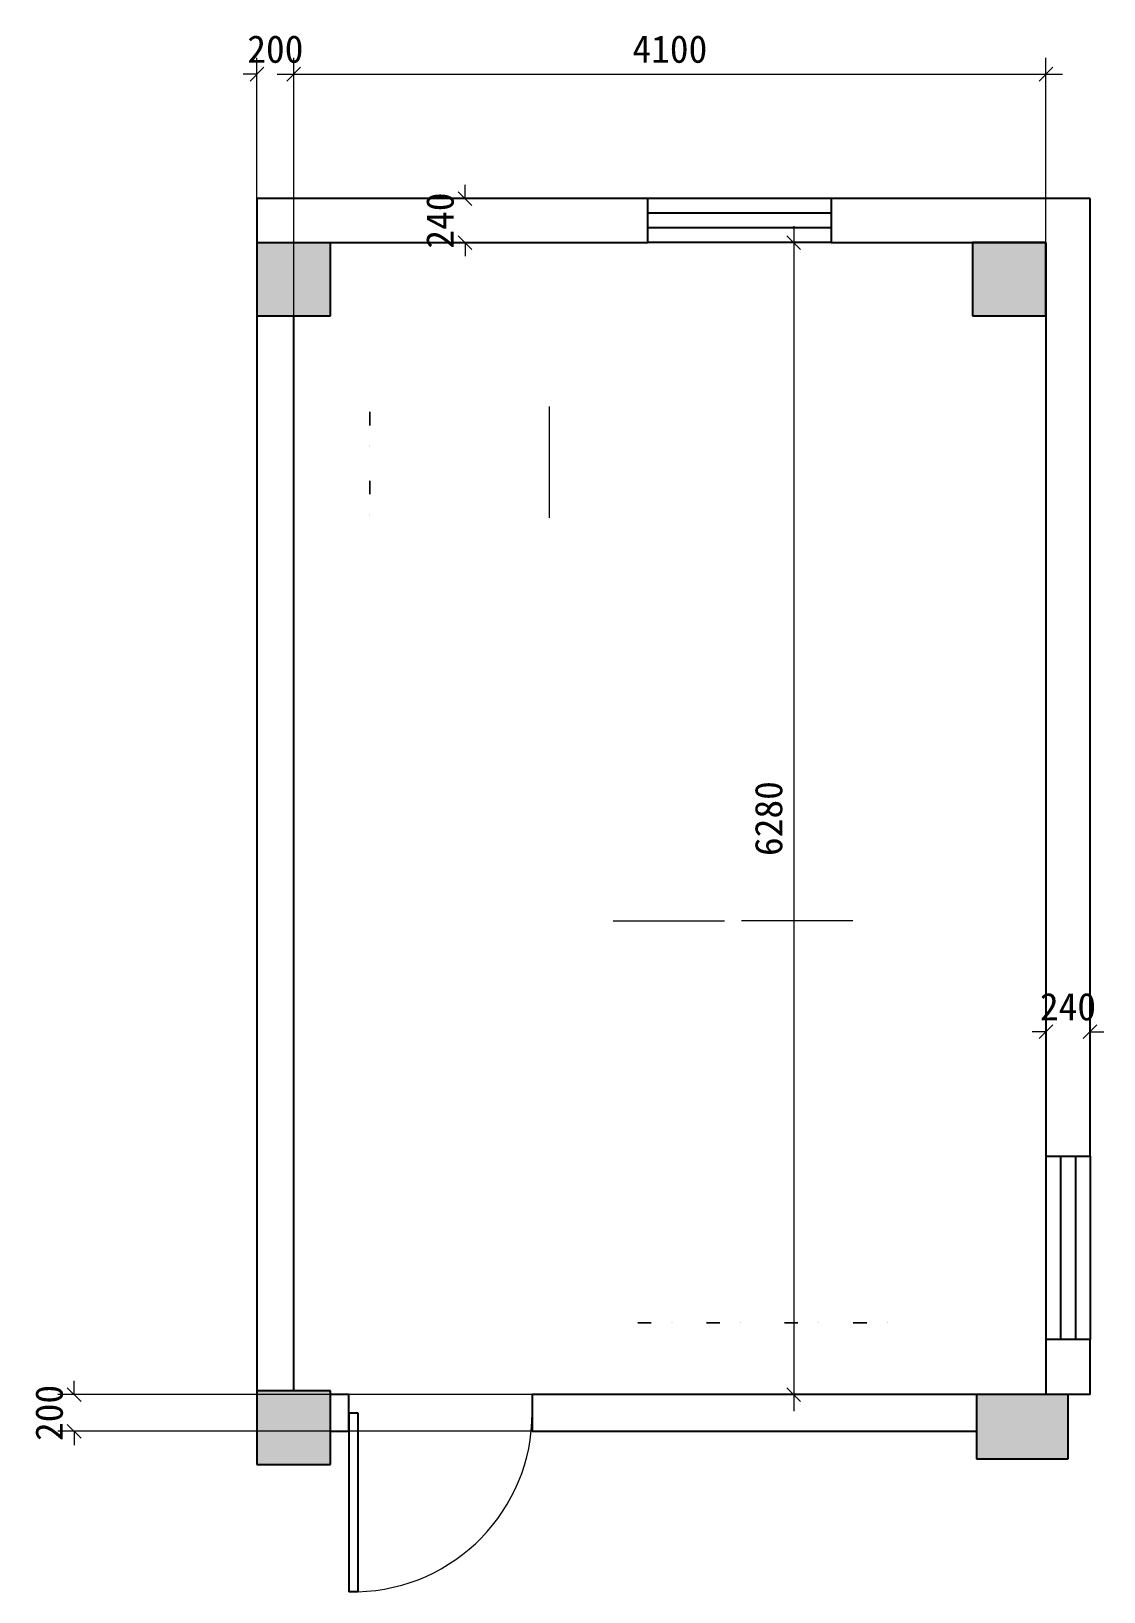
# Model space of a CAD drawing. Header units: millimetres. Extents: x 31518 to 88853, y -87450 to 166285.
# Drawn here: x 74470 to 80316, y -87450 to -78942 of the extents above; entities that cross this region are included whole.
import ezdxf

# ---------------------------------------------------------------- set-up
doc = ezdxf.new("R2010")
doc.units = ezdxf.units.MM
for name, color, linetype in [('J-建筑墙体', 4, 'Continuous'), ('J-建筑柱子', 4, 'Continuous'), ('J-建筑窗体', 3, 'Continuous')]:
    doc.layers.add(name, color=color, linetype=linetype)
doc.styles.add('ROMANS', font='SIMHEI_0.TTF')
doc.styles.get("Standard").update_dxf_attribs({"font": 'SimSun.ttf'})
doc.dimstyles.new('60', dxfattribs={"dimscale": 60, "dimtxt": 2.5, "dimasz": 1.25, "dimexe": 1.5, "dimexo": 0, "dimgap": 1, "dimtad": 1, "dimdec": 0, "dimzin": 0, "dimdsep": 46, "dimtxsty": 'ROMANS', "dimblk": 'OBLIQUE', "dimcen": 0, "dimdle": 1.5, "dimclrd": 105, "dimclre": 105, "dimclrt": 112, "dimadec": 0, "dimazin": 0, "dimtfac": 1, "dimtdec": 0, "dimtix": 1, "dimtofl": 0, "dimtmove": 2, "dimatfit": 2, "dimldrblk": 'DOT', "dimfxl": 1.5, "dimtolj": 1, "dimtzin": 0, "dimlwd": 13, "dimlwe": 13, "dimarcsym": 0})

# ---------------------------------------------------------------- blocks, each defined once
blk = doc.blocks.new('900-12电脑桌')
at = {"color": 0, "lineweight": 0, "extrusion": (0, 0, -1)}
blk.add_lwpolyline([(-776.8, 629.3), (-776.8, 1149.3)], dxfattribs=at)
blk = doc.blocks.new('70108')
at = {"color": 0, "linetype": 'ByBlock', "lineweight": 0, "extrusion": (0, -1, 0)}
for p, q in [((1039.3, 636.2, 944.5), (1039.3, 636.2, 939)), ((1041.8, 636.2, 944.5), (1041.8, 636.2, 939)), ((1189, 636.2, 1260), (1153.4, 636.2, 1153)), ((1153.4, 636.2, 1486.6), (1189, 636.2, 1593.6)), ((1216.7, 636.2, 1280), (1163.6, 636.2, 1120.4)), ((1163.6, 636.2, 1454), (1216.7, 636.2, 1613.6)), ((1226.9, 636.2, 1247.4), (1191.3, 636.2, 1140.4)), ((1191.3, 636.2, 1474), (1226.9, 636.2, 1581)), ((1414.3, 636.2, 944.5), (1414.3, 636.2, 939)), ((1416.8, 636.2, 944.5), (1416.8, 636.2, 939)), ((1528.4, 636.2, 1486.6), (1564, 636.2, 1593.6)), ((1564, 636.2, 1260), (1528.4, 636.2, 1153)), ((1538.6, 636.2, 1454), (1591.7, 636.2, 1613.6)), ((1591.7, 636.2, 1280), (1538.6, 636.2, 1120.4)), ((1566.3, 636.2, 1474), (1601.9, 636.2, 1581)), ((1601.9, 636.2, 1247.4), (1566.3, 636.2, 1140.4))]:
    blk.add_line(p, q, dxfattribs=at)
blk = doc.blocks.new('_Oblique')
at = {"color": 0, "linetype": 'ByBlock', "lineweight": -2}
blk.add_line((-0.5, -0.5), (0.5, 0.5), dxfattribs=at)
blk = doc.blocks.new('*D124')
at = {"color": 105, "lineweight": 13, "transparency": 16777216}
for p, q in [((75700.6, -86754.8), (75700.6, -79086.6)), ((75900.6, -86354.8), (75900.6, -79086.6)), ((75700.6, -79176.6), (75625.6, -79176.6)), ((75900.6, -79176.6), (75975.6, -79176.6))]:
    blk.add_line(p, q, dxfattribs=at)
at = {"layer": 'Defpoints', "color": 0, "transparency": 16777216}
for p in [(75700.6, -79176.6), (75900.6, -86354.8, 744.3), (75700.6, -86754.8, 744.3)]:
    blk.add_point(p, dxfattribs=at)
at = {"color": 105, "lineweight": 13, "transparency": 16777216, "xscale": 75, "yscale": 75, "zscale": 75}
blk.add_blockref('_Oblique', (75700.6, -79176.6), dxfattribs=at)
at = {"color": 105, "lineweight": 13, "transparency": 16777216, "xscale": 75, "yscale": 75, "zscale": 75, "rotation": 180}
blk.add_blockref('_Oblique', (75900.6, -79176.6), dxfattribs=at)
at = {"color": 112, "transparency": 16777216, "insert": (75800.6, -79040.7), "char_height": 150, "attachment_point": 5, "style": 'ROMANS'}
blk.add_mtext('\\A1;200', dxfattribs=at)
blk = doc.blocks.new('_Dot')
at = {"color": 0, "linetype": 'ByBlock', "lineweight": -2}
blk.add_line((-0.5, 0), (-1, 0), dxfattribs=at)
at = {"color": 0, "linetype": 'ByBlock', "const_width": 0.5}
blk.add_lwpolyline([(-0.25, 0, 1), (0.25, 0, 1)], format="xyb", close=True, dxfattribs=at)
blk = doc.blocks.new('*D125')
at = {"color": 105, "lineweight": 13, "transparency": 16777216}
for p, q in [((75900.6, -80494.5), (75900.6, -79086.6)), ((80000.6, -80094.5), (80000.6, -79086.6)), ((75810.6, -79176.6), (80090.6, -79176.6))]:
    blk.add_line(p, q, dxfattribs=at)
at = {"layer": 'Defpoints', "color": 0, "transparency": 16777216}
for p in [(80000.6, -79176.6), (80000.6, -80094.5), (75900.6, -80494.5)]:
    blk.add_point(p, dxfattribs=at)
at = {"color": 105, "lineweight": 13, "transparency": 16777216, "xscale": 75, "yscale": 75, "zscale": 75, "rotation": 180}
blk.add_blockref('_Oblique', (75900.6, -79176.6), dxfattribs=at)
at = {"color": 105, "lineweight": 13, "transparency": 16777216, "xscale": 75, "yscale": 75, "zscale": 75}
blk.add_blockref('_Oblique', (80000.6, -79176.6), dxfattribs=at)
at = {"color": 112, "transparency": 16777216, "insert": (77950.6, -79040.7), "char_height": 150, "attachment_point": 5, "style": 'ROMANS'}
blk.add_mtext('\\A1;4100', dxfattribs=at)
blk = doc.blocks.new('*D126')
at = {"color": 105, "lineweight": 13, "transparency": 16777216}
for p, q in [((80240.6, -79854.5), (80240.6, -84486.6)), ((80000.6, -85074.5), (80000.6, -84306.6)), ((80000.6, -84396.6), (79925.6, -84396.6)), ((80240.6, -84396.6), (80315.6, -84396.6))]:
    blk.add_line(p, q, dxfattribs=at)
at = {"layer": 'Defpoints', "color": 0, "transparency": 16777216}
for p in [(80240.6, -79854.5, 744.3), (80000.6, -84396.6), (80000.6, -85074.5, 744.3)]:
    blk.add_point(p, dxfattribs=at)
at = {"color": 105, "lineweight": 13, "transparency": 16777216, "xscale": 75, "yscale": 75, "zscale": 75}
blk.add_blockref('_Oblique', (80000.6, -84396.6), dxfattribs=at)
at = {"color": 105, "lineweight": 13, "transparency": 16777216, "xscale": 75, "yscale": 75, "zscale": 75, "rotation": 180}
blk.add_blockref('_Oblique', (80240.6, -84396.6), dxfattribs=at)
at = {"color": 112, "transparency": 16777216, "insert": (80120.6, -84260.7), "char_height": 150, "attachment_point": 5, "style": 'ROMANS'}
blk.add_mtext('\\A1;240', dxfattribs=at)
blk = doc.blocks.new('*D127')
at = {"color": 105, "lineweight": 13, "transparency": 16777216}
for p, q in [((74704.5, -86374.5), (74704.5, -86299.5)), ((77200.6, -86374.5), (74614.5, -86374.5)), ((79621.8, -86574.5), (74614.5, -86574.5)), ((74704.5, -86574.5), (74704.5, -86649.5))]:
    blk.add_line(p, q, dxfattribs=at)
at = {"layer": 'Defpoints', "color": 0, "transparency": 16777216}
for p in [(74704.5, -86374.5), (77200.6, -86374.5), (79621.8, -86574.5)]:
    blk.add_point(p, dxfattribs=at)
at = {"color": 105, "lineweight": 13, "transparency": 16777216, "xscale": 75, "yscale": 75, "zscale": 75}
for p, rotation in [((74704.5, -86374.5), 270), ((74704.5, -86574.5), 90)]:
    blk.add_blockref('_Oblique', p, dxfattribs=dict(at, rotation=rotation))
at = {"color": 112, "transparency": 16777216, "insert": (74568.6, -86474.5), "char_height": 150, "attachment_point": 5, "rotation": 90, "style": 'ROMANS'}
blk.add_mtext('\\A1;200', dxfattribs=at)
blk = doc.blocks.new('*D128')
at = {"color": 105, "lineweight": 13, "transparency": 16777216}
for p, q in [((78625.7, -80004.5), (78625.7, -86464.5)), ((75700.6, -80094.5), (78715.7, -80094.5)), ((79621.8, -86374.5), (78535.7, -86374.5))]:
    blk.add_line(p, q, dxfattribs=at)
at = {"layer": 'Defpoints', "color": 0, "transparency": 16777216}
for p in [(75700.6, -80094.5, 744.3), (78625.7, -86374.5), (79621.8, -86374.5, 744.3)]:
    blk.add_point(p, dxfattribs=at)
at = {"color": 105, "lineweight": 13, "transparency": 16777216, "xscale": 75, "yscale": 75, "zscale": 75}
for p, rotation in [((78625.7, -80094.5), 90), ((78625.7, -86374.5), 270)]:
    blk.add_blockref('_Oblique', p, dxfattribs=dict(at, rotation=rotation))
at = {"color": 112, "transparency": 16777216, "insert": (78489.8, -83234.5), "char_height": 150, "attachment_point": 5, "rotation": 90, "style": 'ROMANS'}
blk.add_mtext('\\A1;6280', dxfattribs=at)
blk = doc.blocks.new('*D129')
at = {"color": 105, "lineweight": 13, "transparency": 16777216}
for p, q in [((76834.5, -79854.5), (76834.5, -79779.5)), ((75700.6, -79854.5), (76924.5, -79854.5)), ((77830.6, -80094.5), (76744.5, -80094.5)), ((76834.5, -80094.5), (76834.5, -80169.5))]:
    blk.add_line(p, q, dxfattribs=at)
at = {"layer": 'Defpoints', "color": 0, "transparency": 16777216}
for p in [(75700.6, -79854.5, 744.3), (76834.5, -80094.5), (77830.6, -80094.5, 744.3)]:
    blk.add_point(p, dxfattribs=at)
at = {"color": 105, "lineweight": 13, "transparency": 16777216, "xscale": 75, "yscale": 75, "zscale": 75}
for p, rotation in [((76834.5, -79854.5), 270), ((76834.5, -80094.5), 90)]:
    blk.add_blockref('_Oblique', p, dxfattribs=dict(at, rotation=rotation))
at = {"color": 112, "transparency": 16777216, "insert": (76698.6, -79974.5), "char_height": 150, "attachment_point": 5, "rotation": 90, "style": 'ROMANS'}
blk.add_mtext('\\A1;240', dxfattribs=at)

msp = doc.modelspace()

# ---------------------------------------------------------------- hatches: boundary and pattern name
at = {"layer": 'J-建筑柱子'}
for points in [[(76100.6, -80094.5), (75700.6, -80094.5), (75700.6, -80494.5), (76100.6, -80494.5)], [(79600.6, -80094.5), (79600.6, -80494.5), (80000.6, -80494.5), (80000.6, -80094.5)], [(75700.6, -86354.8), (75700.6, -86754.8), (76100.6, -86754.8), (76100.6, -86354.8)], [(79621.8, -86374.5), (79621.8, -86724.5), (80121.8, -86724.5), (80121.8, -86374.5)]]:
    msp.add_hatch(color=256, dxfattribs=at).paths.add_polyline_path(points)

# ---------------------------------------------------------------- linework, layer by layer
at = {"color": 3}
for p, q in [((80000.6, -85074.5, 744.3), (80000.6, -86074.5, 744.3)), ((80080.6, -85074.5, 744.3), (80080.6, -86074.5, 744.3)), ((80160.6, -85074.5, 744.3), (80160.6, -86074.5, 744.3)), ((80240.6, -85074.5, 744.3), (80240.6, -86074.5, 744.3))]:
    msp.add_line(p, q, dxfattribs=at)
at = {"color": 4}
msp.add_line((80240.6, -86374.5, 744.3), (80000.6, -86374.5, 744.3), dxfattribs=at)
for p, q in [((76200.6, -86474.5, 744.3), (76250.6, -86474.5, 744.3)), ((76200.6, -86474.5, 744.3), (76200.6, -87449.5, 744.3)), ((76250.6, -86474.5, 744.3), (76250.6, -87449.5, 744.3)), ((76250.6, -87449.5, 744.3), (76200.6, -87449.5, 744.3))]:
    msp.add_line(p, q)
at = {"lineweight": 13}
msp.add_arc((76225.6, -86474.5, 744.3), 975, 271.46928, 0, dxfattribs=at)
at = {"layer": 'J-建筑墙体'}
for p, q in [((75700.6, -79854.5, 744.3), (75700.6, -86754.8, 744.3)), ((75900.6, -86354.8, 744.3), (75900.6, -80494.5, 744.3)), ((76200.6, -86374.5, 744.3), (76100.6, -86374.5, 744.3)), ((76200.6, -86574.5, 744.3), (76200.6, -86374.5, 744.3)), ((79621.8, -86374.5, 744.3), (77200.6, -86374.5, 744.3)), ((77200.6, -86374.5, 744.3), (77200.6, -86574.5, 744.3)), ((76100.6, -86574.5, 744.3), (76200.6, -86574.5, 744.3)), ((77200.6, -86574.5, 744.3), (79621.8, -86574.5, 744.3))]:
    msp.add_line(p, q, dxfattribs=at)
at = {"layer": 'J-建筑柱子', "color": 81}
for p, q in [((75700.6, -80094.5, 744.3), (75700.6, -80494.5, 744.3)), ((76100.6, -80494.5, 744.3), (76100.6, -80094.5, 744.3)), ((79600.6, -80094.5, 744.3), (79600.6, -80494.5, 744.3)), ((80000.6, -80094.5, 744.3), (79600.6, -80094.5, 744.3)), ((80000.6, -80494.5, 744.3), (80000.6, -80094.5, 744.3)), ((75700.6, -80494.5, 744.3), (76100.6, -80494.5, 744.3)), ((79600.6, -80494.5, 744.3), (80000.6, -80494.5, 744.3)), ((76100.6, -86354.8, 744.3), (75700.6, -86354.8, 744.3)), ((76100.6, -86754.8, 744.3), (76100.6, -86354.8, 744.3)), ((79621.8, -86374.5, 744.3), (79621.8, -86724.5, 744.3)), ((80121.8, -86374.5, 744.3), (79621.8, -86374.5, 744.3)), ((80121.8, -86724.5, 744.3), (80121.8, -86374.5, 744.3)), ((75700.6, -86754.8, 744.3), (76100.6, -86754.8, 744.3)), ((79621.8, -86724.5, 744.3), (80121.8, -86724.5, 744.3))]:
    msp.add_line(p, q, dxfattribs=at)
at = {"layer": 'J-建筑窗体', "color": 4}
for p, q in [((77830.6, -79854.5, 744.3), (75700.6, -79854.5, 744.3)), ((80240.6, -79854.5, 744.3), (78830.6, -79854.5, 744.3)), ((80240.6, -85074.5, 744.3), (80240.6, -79854.5, 744.3)), ((75700.6, -80094.5, 744.3), (77830.6, -80094.5, 744.3)), ((78830.6, -80094.5, 744.3), (80000.6, -80094.5, 744.3)), ((80000.6, -80094.5, 744.3), (80000.6, -85074.5, 744.3)), ((80000.6, -85074.5, 744.3), (80240.6, -85074.5, 744.3)), ((80240.6, -86074.5, 744.3), (80000.6, -86074.5, 744.3)), ((80000.6, -86074.5, 744.3), (80000.6, -86374.5, 744.3)), ((80240.6, -86374.5, 744.3), (80240.6, -86074.5, 744.3))]:
    msp.add_line(p, q, dxfattribs=at)
at = {"layer": 'J-建筑窗体'}
for p, q in [((77830.6, -80094.5, 744.3), (77830.6, -79854.5, 744.3)), ((78830.6, -79854.5, 744.3), (77830.6, -79854.5, 744.3)), ((78830.6, -79854.5, 744.3), (78830.6, -80094.5, 744.3)), ((78830.6, -79934.5, 744.3), (77830.6, -79934.5, 744.3)), ((78830.6, -80014.5, 744.3), (77830.6, -80014.5, 744.3)), ((78830.6, -80094.5, 744.3), (77830.6, -80094.5, 744.3))]:
    msp.add_line(p, q, dxfattribs=at)

# ---------------------------------------------------------------- block references
at = {"yscale": 1.166666000004624}
for p, xscale, rotation in [((76387.3, -80253.9, 1318), -1.166666000004624, 180), ((76907.3, -82885.8, 631.3), 1.166665999990073, 270), ((79682.2, -82885.8, 631.3), -1.166665999990073, 90)]:
    msp.add_blockref('900-12电脑桌', p, dxfattribs=dict(at, xscale=xscale, rotation=rotation))
for p, rotation in [((76952.2, -82619.9, -1232.7), 90), ((79377.3, -85346.5, 742.3), 180), ((80177.3, -85346.5, 742.3), 180)]:
    msp.add_blockref('70108', p, dxfattribs=dict(rotation=rotation))

# ---------------------------------------------------------------- texts
at = {"layer": 'J-建筑柱子', "width": 0.8, "flags": 9}
for tag in ['YSIZE', 'XSIZE']:
    msp.add_attdef(tag, (80020.2, -80076.9, 744.3), '1650', height=0.5, rotation=270, dxfattribs=at)

# ---------------------------------------------------------------- dimensions: what is measured, and where the dimension line sits
at = {"color": 2}
for base, p1, p2, picture, middle in [((75700.6, -79176.6), (75900.6, -86354.8, 744.3), (75700.6, -86754.8, 744.3), '*D124', (75800.6, -79040.7)), ((80000.6, -79176.6, 744.3), (75900.6, -80494.5, 744.3), (80000.6, -80094.5, 744.3), '*D125', (77950.6, -79040.7, 744.3)), ((80000.6, -84396.6), (80240.6, -79854.5, 744.3), (80000.6, -85074.5, 744.3), '*D126', (80120.6, -84260.7))]:
    dim = msp.add_linear_dim(base=base, p1=p1, p2=p2, dimstyle='60', dxfattribs=at)
    dim.commit()
    dim.dimension.update_dxf_attribs({"geometry": picture, "text_midpoint": middle})
for base, p1, p2, picture, middle in [((76834.5, -80094.5), (75700.6, -79854.5, 744.3), (77830.6, -80094.5, 744.3), '*D129', (76698.6, -79974.5)), ((78625.7, -86374.5), (75700.6, -80094.5, 744.3), (79621.8, -86374.5, 744.3), '*D128', (78489.8, -83234.5)), ((74704.5, -86374.5, 744.3), (79621.8, -86574.5, 744.3), (77200.6, -86374.5, 744.3), '*D127', (74568.6, -86474.5, 744.3))]:
    dim = msp.add_linear_dim(base=base, p1=p1, p2=p2, angle=270, dimstyle='60', dxfattribs=at)
    dim.commit()
    dim.dimension.update_dxf_attribs({"geometry": picture, "text_midpoint": middle})

doc.saveas('drawing.dxf')
